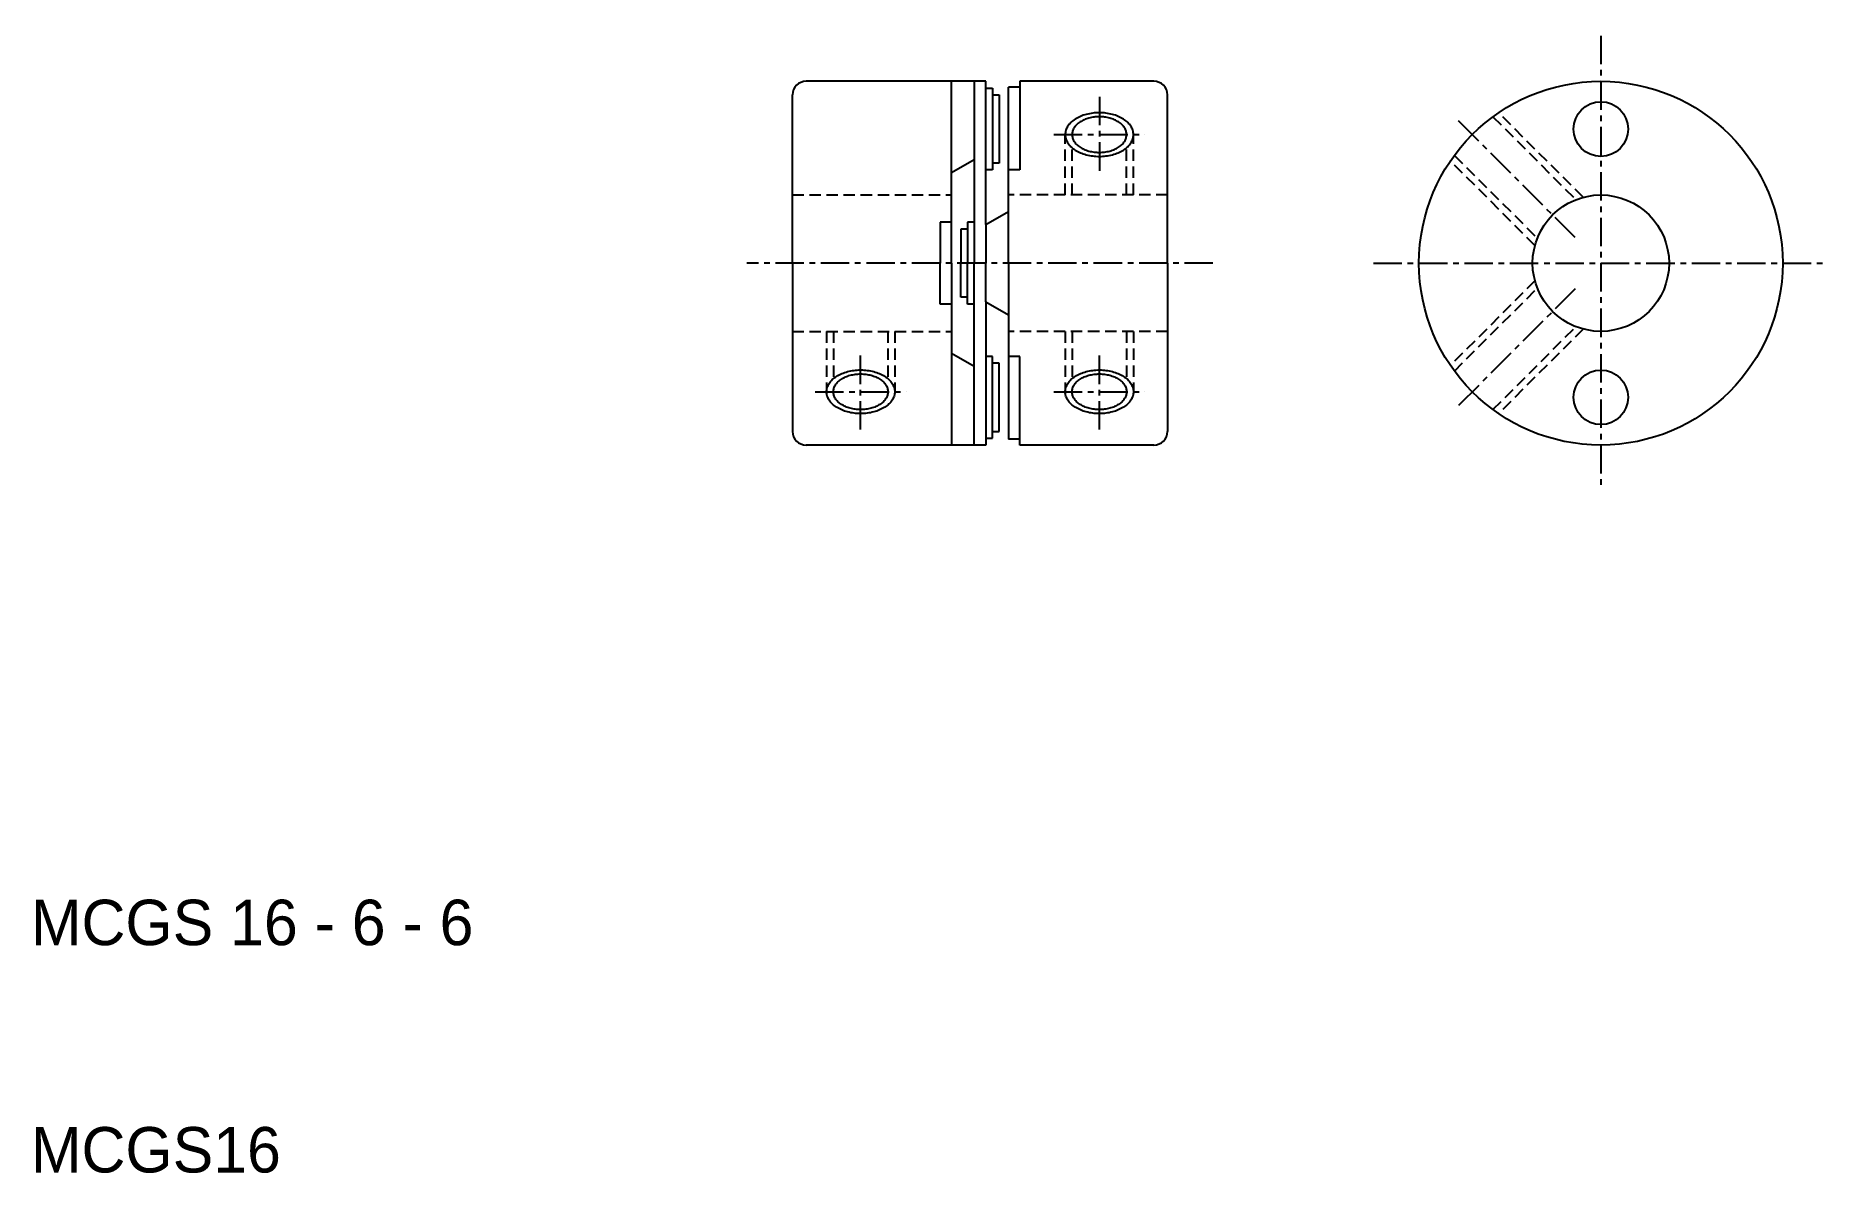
# Model space of a CAD drawing. Extents: x 0.2 to 79.1, y 0 to 50.
import ezdxf

# ---------------------------------------------------------------- set-up
doc = ezdxf.new("R2010")
doc.units = 0
doc.linetypes.add('CENTER', pattern=[2, 1.25, -0.25, 0.25, -0.25])
doc.linetypes.add('DASHED', pattern=[0.75, 0.5, -0.25])
doc.layers.get('0').update_dxf_attribs({"linetype": 'CONTINUOUS'})
doc.layers.add('CENTER', color=1, linetype='CENTER')

msp = doc.modelspace()

# ---------------------------------------------------------------- linework, layer by layer
at = {"color": 7, "linetype": 'CONTINUOUS'}
for p, q in [((33.504, 40), (33.504, 47.4)), ((41.504, 48), (34.104, 48)), ((40.504, 43.973), (40.504, 48)), ((41.504, 48), (41.504, 40)), ((42.004, 48), (41.504, 48)), ((42.004, 47.7), (42.004, 48)), ((42.004, 44.1), (42.004, 47.7)), ((42.004, 47.7), (42.304, 47.7)), ((42.304, 47.7), (42.304, 47.4)), ((42.304, 47.4), (42.304, 44.4)), ((42.304, 47.4), (42.604, 47.4)), ((42.604, 47.4), (42.604, 44.4)), ((43.004, 42.277), (43.004, 47.744)), ((43.504, 47.744), (43.004, 47.744)), ((49.404, 48), (43.504, 48)), ((43.504, 48), (43.504, 47.744)), ((43.504, 47.744), (43.504, 44.1)), ((50.004, 40), (50.004, 47.4)), ((41.504, 44.55), (40.504, 43.973)), ((42.304, 44.4), (42.304, 44.1)), ((42.604, 44.4), (42.304, 44.4)), ((40.504, 40), (40.504, 43.973)), ((42.304, 44.1), (42.004, 44.1)), ((42.004, 41.7), (42.004, 44.1)), ((43.504, 44.1), (43.004, 44.1)), ((40.504, 41.8), (40.004, 41.8)), ((40.004, 41.8), (40.004, 40)), ((41.504, 41.8), (41.204, 41.8)), ((41.204, 41.8), (41.204, 40)), ((42.004, 41.7), (43.004, 42.277)), ((43.004, 40), (43.004, 42.277)), ((41.204, 41.5), (40.904, 41.5)), ((40.904, 41.5), (40.904, 40)), ((42.004, 41.7), (42.004, 40)), ((33.504, 40), (33.504, 32.6)), ((40.004, 38.2), (40.004, 40)), ((40.504, 40), (40.504, 36.027)), ((40.904, 38.5), (40.904, 40)), ((41.204, 38.2), (41.204, 40)), ((41.504, 32), (41.504, 40)), ((42.004, 38.3), (42.004, 40)), ((43.004, 40), (43.004, 37.723)), ((50.004, 40), (50.004, 32.6)), ((40.504, 38.2), (40.004, 38.2)), ((41.204, 38.5), (40.904, 38.5)), ((41.504, 38.2), (41.204, 38.2)), ((42.004, 38.3), (43.004, 37.723)), ((42.004, 38.3), (42.004, 35.9)), ((43.004, 37.723), (43.004, 32.256)), ((40.504, 36.027), (40.504, 32)), ((41.504, 35.45), (40.504, 36.027)), ((42.004, 35.9), (42.004, 32.3)), ((42.304, 35.9), (42.004, 35.9)), ((42.304, 35.6), (42.304, 35.9)), ((42.304, 32.6), (42.304, 35.6)), ((42.604, 35.6), (42.304, 35.6)), ((42.604, 32.6), (42.604, 35.6)), ((43.504, 35.9), (43.004, 35.9)), ((43.504, 32.256), (43.504, 35.9)), ((42.304, 32.6), (42.604, 32.6)), ((42.304, 32.3), (42.304, 32.6)), ((41.504, 32), (34.104, 32)), ((42.004, 32), (41.504, 32)), ((42.004, 32.3), (42.304, 32.3)), ((42.004, 32.3), (42.004, 32)), ((43.504, 32.256), (43.004, 32.256)), ((43.504, 32), (43.504, 32.256)), ((49.404, 32), (43.504, 32))]:
    msp.add_line(p, q, dxfattribs=at)
at = {"color": 3, "linetype": 'DASHED'}
for p, q in [((68.29, 42.898), (64.57, 46.617)), ((64.322, 46.441), (67.97, 42.793)), ((45.504, 43), (45.504, 45.657)), ((45.804, 43), (45.804, 45.081)), ((48.204, 43), (48.204, 45.081)), ((48.504, 43), (48.504, 45.657)), ((66.168, 40.776), (62.449, 44.496)), ((62.625, 44.744), (66.273, 41.096)), ((33.504, 43), (40.504, 43)), ((50.004, 43), (43.004, 43)), ((66.168, 39.224), (62.449, 35.504)), ((62.625, 35.256), (66.273, 38.904)), ((64.322, 33.559), (67.97, 37.207)), ((68.29, 37.102), (64.57, 33.383)), ((33.504, 37), (40.504, 37)), ((35.004, 37), (35.004, 34.343)), ((35.304, 37), (35.304, 34.919)), ((37.704, 37), (37.704, 34.919)), ((38.004, 37), (38.004, 34.343)), ((50.004, 37), (43.004, 37)), ((45.504, 37), (45.504, 34.343)), ((45.804, 37), (45.804, 34.919)), ((48.204, 37), (48.204, 34.919)), ((48.504, 37), (48.504, 34.343))]:
    msp.add_line(p, q, dxfattribs=at)
at = {"color": 3, "linetype": 'CONTINUOUS'}
for points in [[(45.504, 45.657, 0), (45.506, 45.61, 0), (45.511, 45.563, 0), (45.52, 45.516, 0), (45.533, 45.469, 0), (45.549, 45.423, 0), (45.569, 45.378, 0), (45.592, 45.333, 0), (45.618, 45.289, 0), (45.648, 45.246, 0), (45.681, 45.204, 0), (45.718, 45.163, 0), (45.757, 45.123, 0), (45.799, 45.085, 0), (45.845, 45.048, 0), (45.893, 45.012, 0), (45.944, 44.978, 0), (45.997, 44.945, 0), (46.053, 44.914, 0), (46.111, 44.886, 0), (46.171, 44.858, 0), (46.233, 44.833, 0), (46.297, 44.81, 0), (46.363, 44.789, 0), (46.43, 44.77, 0), (46.499, 44.753, 0), (46.569, 44.738, 0), (46.64, 44.725, 0), (46.712, 44.715, 0), (46.784, 44.707, 0), (46.857, 44.701, 0), (46.931, 44.698, 0), (47.004, 44.697, 0), (47.078, 44.698, 0), (47.151, 44.701, 0), (47.224, 44.707, 0), (47.297, 44.715, 0), (47.369, 44.725, 0), (47.44, 44.738, 0), (47.51, 44.753, 0), (47.578, 44.77, 0), (47.646, 44.789, 0), (47.711, 44.81, 0), (47.775, 44.833, 0), (47.838, 44.858, 0), (47.898, 44.886, 0), (47.956, 44.914, 0), (48.012, 44.945, 0), (48.065, 44.978, 0), (48.116, 45.012, 0), (48.164, 45.048, 0), (48.209, 45.085, 0), (48.251, 45.123, 0), (48.291, 45.163, 0), (48.327, 45.204, 0), (48.36, 45.246, 0), (48.39, 45.289, 0), (48.417, 45.333, 0), (48.44, 45.378, 0), (48.459, 45.423, 0), (48.475, 45.469, 0), (48.488, 45.516, 0), (48.497, 45.563, 0), (48.502, 45.61, 0), (48.504, 45.657, 0), (48.502, 45.704, 0), (48.497, 45.751, 0), (48.488, 45.798, 0), (48.475, 45.844, 0), (48.459, 45.89, 0), (48.44, 45.936, 0), (48.417, 45.98, 0), (48.39, 46.024, 0), (48.36, 46.068, 0), (48.327, 46.11, 0), (48.291, 46.151, 0), (48.251, 46.19, 0), (48.209, 46.229, 0), (48.164, 46.266, 0), (48.116, 46.302, 0), (48.065, 46.336, 0), (48.012, 46.368, 0), (47.956, 46.399, 0), (47.898, 46.428, 0), (47.838, 46.455, 0), (47.775, 46.481, 0), (47.711, 46.504, 0), (47.646, 46.525, 0), (47.578, 46.544, 0), (47.51, 46.561, 0), (47.44, 46.576, 0), (47.369, 46.588, 0), (47.297, 46.599, 0), (47.224, 46.607, 0), (47.151, 46.613, 0), (47.078, 46.616, 0), (47.004, 46.617, 0), (46.931, 46.616, 0), (46.857, 46.613, 0), (46.784, 46.607, 0), (46.712, 46.599, 0), (46.64, 46.588, 0), (46.569, 46.576, 0), (46.499, 46.561, 0), (46.43, 46.544, 0), (46.363, 46.525, 0), (46.297, 46.504, 0), (46.233, 46.481, 0), (46.171, 46.455, 0), (46.111, 46.428, 0), (46.053, 46.399, 0), (45.997, 46.368, 0), (45.944, 46.336, 0), (45.893, 46.302, 0), (45.845, 46.266, 0), (45.799, 46.229, 0), (45.757, 46.19, 0), (45.718, 46.151, 0), (45.681, 46.11, 0), (45.648, 46.068, 0), (45.618, 46.024, 0), (45.592, 45.98, 0), (45.569, 45.936, 0), (45.549, 45.89, 0), (45.533, 45.844, 0), (45.52, 45.798, 0), (45.511, 45.751, 0), (45.506, 45.704, 0), (45.504, 45.657, 0)], [(35.004, 34.343, 0), (35.006, 34.39, 0), (35.011, 34.437, 0), (35.02, 34.484, 0), (35.033, 34.531, 0), (35.049, 34.577, 0), (35.069, 34.622, 0), (35.092, 34.667, 0), (35.118, 34.711, 0), (35.148, 34.754, 0), (35.181, 34.796, 0), (35.218, 34.837, 0), (35.257, 34.877, 0), (35.299, 34.915, 0), (35.345, 34.952, 0), (35.393, 34.988, 0), (35.444, 35.022, 0), (35.497, 35.055, 0), (35.553, 35.086, 0), (35.611, 35.114, 0), (35.671, 35.142, 0), (35.733, 35.167, 0), (35.797, 35.19, 0), (35.863, 35.211, 0), (35.93, 35.23, 0), (35.999, 35.247, 0), (36.069, 35.262, 0), (36.14, 35.275, 0), (36.212, 35.285, 0), (36.284, 35.293, 0), (36.357, 35.299, 0), (36.431, 35.302, 0), (36.504, 35.303, 0), (36.578, 35.302, 0), (36.651, 35.299, 0), (36.724, 35.293, 0), (36.797, 35.285, 0), (36.869, 35.275, 0), (36.94, 35.262, 0), (37.01, 35.247, 0), (37.078, 35.23, 0), (37.146, 35.211, 0), (37.211, 35.19, 0), (37.275, 35.167, 0), (37.338, 35.142, 0), (37.398, 35.114, 0), (37.456, 35.086, 0), (37.512, 35.055, 0), (37.565, 35.022, 0), (37.616, 34.988, 0), (37.664, 34.952, 0), (37.709, 34.915, 0), (37.751, 34.877, 0), (37.791, 34.837, 0), (37.827, 34.796, 0), (37.86, 34.754, 0), (37.89, 34.711, 0), (37.917, 34.667, 0), (37.94, 34.622, 0), (37.959, 34.577, 0), (37.975, 34.531, 0), (37.988, 34.484, 0), (37.997, 34.437, 0), (38.002, 34.39, 0), (38.004, 34.343, 0), (38.002, 34.296, 0), (37.997, 34.249, 0), (37.988, 34.202, 0), (37.975, 34.156, 0), (37.959, 34.11, 0), (37.94, 34.064, 0), (37.917, 34.02, 0), (37.89, 33.976, 0), (37.86, 33.932, 0), (37.827, 33.89, 0), (37.791, 33.849, 0), (37.751, 33.81, 0), (37.709, 33.771, 0), (37.664, 33.734, 0), (37.616, 33.698, 0), (37.565, 33.664, 0), (37.512, 33.632, 0), (37.456, 33.601, 0), (37.398, 33.572, 0), (37.338, 33.545, 0), (37.275, 33.519, 0), (37.211, 33.496, 0), (37.146, 33.475, 0), (37.078, 33.456, 0), (37.01, 33.439, 0), (36.94, 33.424, 0), (36.869, 33.412, 0), (36.797, 33.401, 0), (36.724, 33.393, 0), (36.651, 33.387, 0), (36.578, 33.384, 0), (36.504, 33.383, 0), (36.431, 33.384, 0), (36.357, 33.387, 0), (36.284, 33.393, 0), (36.212, 33.401, 0), (36.14, 33.412, 0), (36.069, 33.424, 0), (35.999, 33.439, 0), (35.93, 33.456, 0), (35.863, 33.475, 0), (35.797, 33.496, 0), (35.733, 33.519, 0), (35.671, 33.545, 0), (35.611, 33.572, 0), (35.553, 33.601, 0), (35.497, 33.632, 0), (35.444, 33.664, 0), (35.393, 33.698, 0), (35.345, 33.734, 0), (35.299, 33.771, 0), (35.257, 33.81, 0), (35.218, 33.849, 0), (35.181, 33.89, 0), (35.148, 33.932, 0), (35.118, 33.976, 0), (35.092, 34.02, 0), (35.069, 34.064, 0), (35.049, 34.11, 0), (35.033, 34.156, 0), (35.02, 34.202, 0), (35.011, 34.249, 0), (35.006, 34.296, 0), (35.004, 34.343, 0)], [(45.504, 34.343, 0), (45.506, 34.39, 0), (45.511, 34.437, 0), (45.52, 34.484, 0), (45.533, 34.531, 0), (45.549, 34.577, 0), (45.569, 34.622, 0), (45.592, 34.667, 0), (45.618, 34.711, 0), (45.648, 34.754, 0), (45.681, 34.796, 0), (45.718, 34.837, 0), (45.757, 34.877, 0), (45.799, 34.915, 0), (45.845, 34.952, 0), (45.893, 34.988, 0), (45.944, 35.022, 0), (45.997, 35.055, 0), (46.053, 35.086, 0), (46.111, 35.114, 0), (46.171, 35.142, 0), (46.233, 35.167, 0), (46.297, 35.19, 0), (46.363, 35.211, 0), (46.43, 35.23, 0), (46.499, 35.247, 0), (46.569, 35.262, 0), (46.64, 35.275, 0), (46.712, 35.285, 0), (46.784, 35.293, 0), (46.857, 35.299, 0), (46.931, 35.302, 0), (47.004, 35.303, 0), (47.078, 35.302, 0), (47.151, 35.299, 0), (47.224, 35.293, 0), (47.297, 35.285, 0), (47.369, 35.275, 0), (47.44, 35.262, 0), (47.51, 35.247, 0), (47.578, 35.23, 0), (47.646, 35.211, 0), (47.711, 35.19, 0), (47.775, 35.167, 0), (47.838, 35.142, 0), (47.898, 35.114, 0), (47.956, 35.086, 0), (48.012, 35.055, 0), (48.065, 35.022, 0), (48.116, 34.988, 0), (48.164, 34.952, 0), (48.209, 34.915, 0), (48.251, 34.877, 0), (48.291, 34.837, 0), (48.327, 34.796, 0), (48.36, 34.754, 0), (48.39, 34.711, 0), (48.417, 34.667, 0), (48.44, 34.622, 0), (48.459, 34.577, 0), (48.475, 34.531, 0), (48.488, 34.484, 0), (48.497, 34.437, 0), (48.502, 34.39, 0), (48.504, 34.343, 0), (48.502, 34.296, 0), (48.497, 34.249, 0), (48.488, 34.202, 0), (48.475, 34.156, 0), (48.459, 34.11, 0), (48.44, 34.064, 0), (48.417, 34.02, 0), (48.39, 33.976, 0), (48.36, 33.932, 0), (48.327, 33.89, 0), (48.291, 33.849, 0), (48.251, 33.81, 0), (48.209, 33.771, 0), (48.164, 33.734, 0), (48.116, 33.698, 0), (48.065, 33.664, 0), (48.012, 33.632, 0), (47.956, 33.601, 0), (47.898, 33.572, 0), (47.838, 33.545, 0), (47.775, 33.519, 0), (47.711, 33.496, 0), (47.646, 33.475, 0), (47.578, 33.456, 0), (47.51, 33.439, 0), (47.44, 33.424, 0), (47.369, 33.412, 0), (47.297, 33.401, 0), (47.224, 33.393, 0), (47.151, 33.387, 0), (47.078, 33.384, 0), (47.004, 33.383, 0), (46.931, 33.384, 0), (46.857, 33.387, 0), (46.784, 33.393, 0), (46.712, 33.401, 0), (46.64, 33.412, 0), (46.569, 33.424, 0), (46.499, 33.439, 0), (46.43, 33.456, 0), (46.363, 33.475, 0), (46.297, 33.496, 0), (46.233, 33.519, 0), (46.171, 33.545, 0), (46.111, 33.572, 0), (46.053, 33.601, 0), (45.997, 33.632, 0), (45.944, 33.664, 0), (45.893, 33.698, 0), (45.845, 33.734, 0), (45.799, 33.771, 0), (45.757, 33.81, 0), (45.718, 33.849, 0), (45.681, 33.89, 0), (45.648, 33.932, 0), (45.618, 33.976, 0), (45.592, 34.02, 0), (45.569, 34.064, 0), (45.549, 34.11, 0), (45.533, 34.156, 0), (45.52, 34.202, 0), (45.511, 34.249, 0), (45.506, 34.296, 0), (45.504, 34.343, 0)]]:
    msp.add_polyline3d(points, dxfattribs=at)
at = {"color": 7, "linetype": 'CONTINUOUS'}
for points in [[(45.804, 45.657, 0), (45.806, 45.618, 0), (45.81, 45.58, 0), (45.817, 45.542, 0), (45.827, 45.504, 0), (45.84, 45.466, 0), (45.856, 45.429, 0), (45.874, 45.393, 0), (45.896, 45.357, 0), (45.919, 45.321, 0), (45.946, 45.287, 0), (45.975, 45.254, 0), (46.006, 45.221, 0), (46.04, 45.19, 0), (46.077, 45.159, 0), (46.115, 45.13, 0), (46.156, 45.102, 0), (46.198, 45.076, 0), (46.243, 45.05, 0), (46.289, 45.027, 0), (46.338, 45.004, 0), (46.387, 44.984, 0), (46.439, 44.965, 0), (46.491, 44.948, 0), (46.545, 44.932, 0), (46.6, 44.918, 0), (46.656, 44.906, 0), (46.713, 44.896, 0), (46.77, 44.887, 0), (46.828, 44.881, 0), (46.887, 44.876, 0), (46.945, 44.873, 0), (47.004, 44.872, 0), (47.063, 44.873, 0), (47.122, 44.876, 0), (47.18, 44.881, 0), (47.238, 44.887, 0), (47.296, 44.896, 0), (47.353, 44.906, 0), (47.409, 44.918, 0), (47.463, 44.932, 0), (47.517, 44.948, 0), (47.57, 44.965, 0), (47.621, 44.984, 0), (47.671, 45.004, 0), (47.719, 45.027, 0), (47.766, 45.05, 0), (47.81, 45.076, 0), (47.853, 45.102, 0), (47.893, 45.13, 0), (47.932, 45.159, 0), (47.968, 45.19, 0), (48.002, 45.221, 0), (48.034, 45.254, 0), (48.063, 45.287, 0), (48.089, 45.321, 0), (48.113, 45.357, 0), (48.134, 45.393, 0), (48.153, 45.429, 0), (48.168, 45.466, 0), (48.181, 45.504, 0), (48.191, 45.542, 0), (48.198, 45.58, 0), (48.203, 45.618, 0), (48.204, 45.657, 0), (48.203, 45.695, 0), (48.198, 45.734, 0), (48.191, 45.772, 0), (48.181, 45.81, 0), (48.168, 45.847, 0), (48.153, 45.885, 0), (48.134, 45.921, 0), (48.113, 45.957, 0), (48.089, 45.992, 0), (48.063, 46.027, 0), (48.034, 46.06, 0), (48.002, 46.093, 0), (47.968, 46.124, 0), (47.932, 46.155, 0), (47.893, 46.184, 0), (47.853, 46.212, 0), (47.81, 46.238, 0), (47.766, 46.263, 0), (47.719, 46.287, 0), (47.671, 46.309, 0), (47.621, 46.33, 0), (47.57, 46.349, 0), (47.517, 46.366, 0), (47.463, 46.382, 0), (47.409, 46.395, 0), (47.353, 46.408, 0), (47.296, 46.418, 0), (47.238, 46.426, 0), (47.18, 46.433, 0), (47.122, 46.438, 0), (47.063, 46.44, 0), (47.004, 46.441, 0), (46.945, 46.44, 0), (46.887, 46.438, 0), (46.828, 46.433, 0), (46.77, 46.426, 0), (46.713, 46.418, 0), (46.656, 46.408, 0), (46.6, 46.395, 0), (46.545, 46.382, 0), (46.491, 46.366, 0), (46.439, 46.349, 0), (46.387, 46.33, 0), (46.338, 46.309, 0), (46.289, 46.287, 0), (46.243, 46.263, 0), (46.198, 46.238, 0), (46.156, 46.212, 0), (46.115, 46.184, 0), (46.077, 46.155, 0), (46.04, 46.124, 0), (46.006, 46.093, 0), (45.975, 46.06, 0), (45.946, 46.027, 0), (45.919, 45.992, 0), (45.896, 45.957, 0), (45.874, 45.921, 0), (45.856, 45.885, 0), (45.84, 45.847, 0), (45.827, 45.81, 0), (45.817, 45.772, 0), (45.81, 45.734, 0), (45.806, 45.695, 0), (45.804, 45.657, 0)], [(35.304, 34.343, 0), (35.306, 34.382, 0), (35.31, 34.42, 0), (35.317, 34.458, 0), (35.327, 34.496, 0), (35.34, 34.534, 0), (35.356, 34.571, 0), (35.374, 34.607, 0), (35.396, 34.643, 0), (35.419, 34.679, 0), (35.446, 34.713, 0), (35.475, 34.746, 0), (35.506, 34.779, 0), (35.54, 34.81, 0), (35.577, 34.841, 0), (35.615, 34.87, 0), (35.656, 34.898, 0), (35.698, 34.924, 0), (35.743, 34.95, 0), (35.789, 34.973, 0), (35.838, 34.995, 0), (35.887, 35.016, 0), (35.939, 35.035, 0), (35.991, 35.052, 0), (36.045, 35.068, 0), (36.1, 35.082, 0), (36.156, 35.094, 0), (36.213, 35.104, 0), (36.27, 35.113, 0), (36.328, 35.119, 0), (36.387, 35.124, 0), (36.445, 35.127, 0), (36.504, 35.128, 0), (36.563, 35.127, 0), (36.622, 35.124, 0), (36.68, 35.119, 0), (36.738, 35.113, 0), (36.796, 35.104, 0), (36.853, 35.094, 0), (36.909, 35.082, 0), (36.963, 35.068, 0), (37.017, 35.052, 0), (37.07, 35.035, 0), (37.121, 35.016, 0), (37.171, 34.995, 0), (37.219, 34.973, 0), (37.266, 34.95, 0), (37.31, 34.924, 0), (37.353, 34.898, 0), (37.393, 34.87, 0), (37.432, 34.841, 0), (37.468, 34.81, 0), (37.502, 34.779, 0), (37.534, 34.746, 0), (37.563, 34.713, 0), (37.589, 34.679, 0), (37.613, 34.643, 0), (37.634, 34.607, 0), (37.653, 34.571, 0), (37.668, 34.534, 0), (37.681, 34.496, 0), (37.691, 34.458, 0), (37.698, 34.42, 0), (37.703, 34.382, 0), (37.704, 34.343, 0), (37.703, 34.305, 0), (37.698, 34.266, 0), (37.691, 34.228, 0), (37.681, 34.19, 0), (37.668, 34.153, 0), (37.653, 34.115, 0), (37.634, 34.079, 0), (37.613, 34.043, 0), (37.589, 34.008, 0), (37.563, 33.973, 0), (37.534, 33.94, 0), (37.502, 33.907, 0), (37.468, 33.876, 0), (37.432, 33.845, 0), (37.393, 33.816, 0), (37.353, 33.788, 0), (37.31, 33.762, 0), (37.266, 33.737, 0), (37.219, 33.713, 0), (37.171, 33.691, 0), (37.121, 33.67, 0), (37.07, 33.651, 0), (37.017, 33.634, 0), (36.963, 33.618, 0), (36.909, 33.605, 0), (36.853, 33.592, 0), (36.796, 33.582, 0), (36.738, 33.574, 0), (36.68, 33.567, 0), (36.622, 33.562, 0), (36.563, 33.56, 0), (36.504, 33.559, 0), (36.445, 33.56, 0), (36.387, 33.562, 0), (36.328, 33.567, 0), (36.27, 33.574, 0), (36.213, 33.582, 0), (36.156, 33.592, 0), (36.1, 33.605, 0), (36.045, 33.618, 0), (35.991, 33.634, 0), (35.939, 33.651, 0), (35.887, 33.67, 0), (35.838, 33.691, 0), (35.789, 33.713, 0), (35.743, 33.737, 0), (35.698, 33.762, 0), (35.656, 33.788, 0), (35.615, 33.816, 0), (35.577, 33.845, 0), (35.54, 33.876, 0), (35.506, 33.907, 0), (35.475, 33.94, 0), (35.446, 33.973, 0), (35.419, 34.008, 0), (35.396, 34.043, 0), (35.374, 34.079, 0), (35.356, 34.115, 0), (35.34, 34.153, 0), (35.327, 34.19, 0), (35.317, 34.228, 0), (35.31, 34.266, 0), (35.306, 34.305, 0), (35.304, 34.343, 0)], [(45.804, 34.343, 0), (45.806, 34.382, 0), (45.81, 34.42, 0), (45.817, 34.458, 0), (45.827, 34.496, 0), (45.84, 34.534, 0), (45.856, 34.571, 0), (45.874, 34.607, 0), (45.896, 34.643, 0), (45.919, 34.679, 0), (45.946, 34.713, 0), (45.975, 34.746, 0), (46.006, 34.779, 0), (46.04, 34.81, 0), (46.077, 34.841, 0), (46.115, 34.87, 0), (46.156, 34.898, 0), (46.198, 34.924, 0), (46.243, 34.95, 0), (46.289, 34.973, 0), (46.338, 34.995, 0), (46.387, 35.016, 0), (46.439, 35.035, 0), (46.491, 35.052, 0), (46.545, 35.068, 0), (46.6, 35.082, 0), (46.656, 35.094, 0), (46.713, 35.104, 0), (46.77, 35.113, 0), (46.828, 35.119, 0), (46.887, 35.124, 0), (46.945, 35.127, 0), (47.004, 35.128, 0), (47.063, 35.127, 0), (47.122, 35.124, 0), (47.18, 35.119, 0), (47.238, 35.113, 0), (47.296, 35.104, 0), (47.353, 35.094, 0), (47.409, 35.082, 0), (47.463, 35.068, 0), (47.517, 35.052, 0), (47.57, 35.035, 0), (47.621, 35.016, 0), (47.671, 34.995, 0), (47.719, 34.973, 0), (47.766, 34.95, 0), (47.81, 34.924, 0), (47.853, 34.898, 0), (47.893, 34.87, 0), (47.932, 34.841, 0), (47.968, 34.81, 0), (48.002, 34.779, 0), (48.034, 34.746, 0), (48.063, 34.713, 0), (48.089, 34.679, 0), (48.113, 34.643, 0), (48.134, 34.607, 0), (48.153, 34.571, 0), (48.168, 34.534, 0), (48.181, 34.496, 0), (48.191, 34.458, 0), (48.198, 34.42, 0), (48.203, 34.382, 0), (48.204, 34.343, 0), (48.203, 34.305, 0), (48.198, 34.266, 0), (48.191, 34.228, 0), (48.181, 34.19, 0), (48.168, 34.153, 0), (48.153, 34.115, 0), (48.134, 34.079, 0), (48.113, 34.043, 0), (48.089, 34.008, 0), (48.063, 33.973, 0), (48.034, 33.94, 0), (48.002, 33.907, 0), (47.968, 33.876, 0), (47.932, 33.845, 0), (47.893, 33.816, 0), (47.853, 33.788, 0), (47.81, 33.762, 0), (47.766, 33.737, 0), (47.719, 33.713, 0), (47.671, 33.691, 0), (47.621, 33.67, 0), (47.57, 33.651, 0), (47.517, 33.634, 0), (47.463, 33.618, 0), (47.409, 33.605, 0), (47.353, 33.592, 0), (47.296, 33.582, 0), (47.238, 33.574, 0), (47.18, 33.567, 0), (47.122, 33.562, 0), (47.063, 33.56, 0), (47.004, 33.559, 0), (46.945, 33.56, 0), (46.887, 33.562, 0), (46.828, 33.567, 0), (46.77, 33.574, 0), (46.713, 33.582, 0), (46.656, 33.592, 0), (46.6, 33.605, 0), (46.545, 33.618, 0), (46.491, 33.634, 0), (46.439, 33.651, 0), (46.387, 33.67, 0), (46.338, 33.691, 0), (46.289, 33.713, 0), (46.243, 33.737, 0), (46.198, 33.762, 0), (46.156, 33.788, 0), (46.115, 33.816, 0), (46.077, 33.845, 0), (46.04, 33.876, 0), (46.006, 33.907, 0), (45.975, 33.94, 0), (45.946, 33.973, 0), (45.919, 34.008, 0), (45.896, 34.043, 0), (45.874, 34.079, 0), (45.856, 34.115, 0), (45.84, 34.153, 0), (45.827, 34.19, 0), (45.817, 34.228, 0), (45.81, 34.266, 0), (45.806, 34.305, 0), (45.804, 34.343, 0)]]:
    msp.add_polyline3d(points, dxfattribs=at)
for centre, radius in [((69.066, 40), 8), ((69.066, 45.9), 1.2), ((69.066, 40), 3), ((69.066, 34.1), 1.2)]:
    msp.add_circle(centre, radius, dxfattribs=at)
for centre, start, end in [((34.104, 47.4), 90, 180), ((49.404, 47.4), 0, 90), ((34.104, 32.6), 180, 270), ((49.404, 32.6), 270, 0)]:
    msp.add_arc(centre, 0.6, start, end, dxfattribs=at)
at = {"layer": 'CENTER', "color": 1, "linetype": 'CENTER'}
for p, q in [((69.066, 50), (69.066, 30)), ((47.004, 47.318), (47.004, 43.996)), ((67.935, 41.131), (62.702, 46.364)), ((45.004, 45.657), (49.005, 45.657)), ((52.004, 40), (31.504, 40)), ((59.066, 40), (79.066, 40)), ((67.935, 38.869), (62.702, 33.636)), ((36.504, 32.682), (36.504, 36.004)), ((47.004, 32.682), (47.004, 36.004)), ((34.504, 34.343), (38.505, 34.343)), ((45.004, 34.343), (49.005, 34.343))]:
    msp.add_line(p, q, dxfattribs=at)

# ---------------------------------------------------------------- texts
at = {"color": 7, "linetype": 'CONTINUOUS'}
for s, p in [('MCGS 16 - 6 - 6', (0, 10)), ('MCGS16', (0, 0))]:
    msp.add_text(s, height=2, dxfattribs=at).set_placement(p)

doc.saveas('drawing.dxf')
